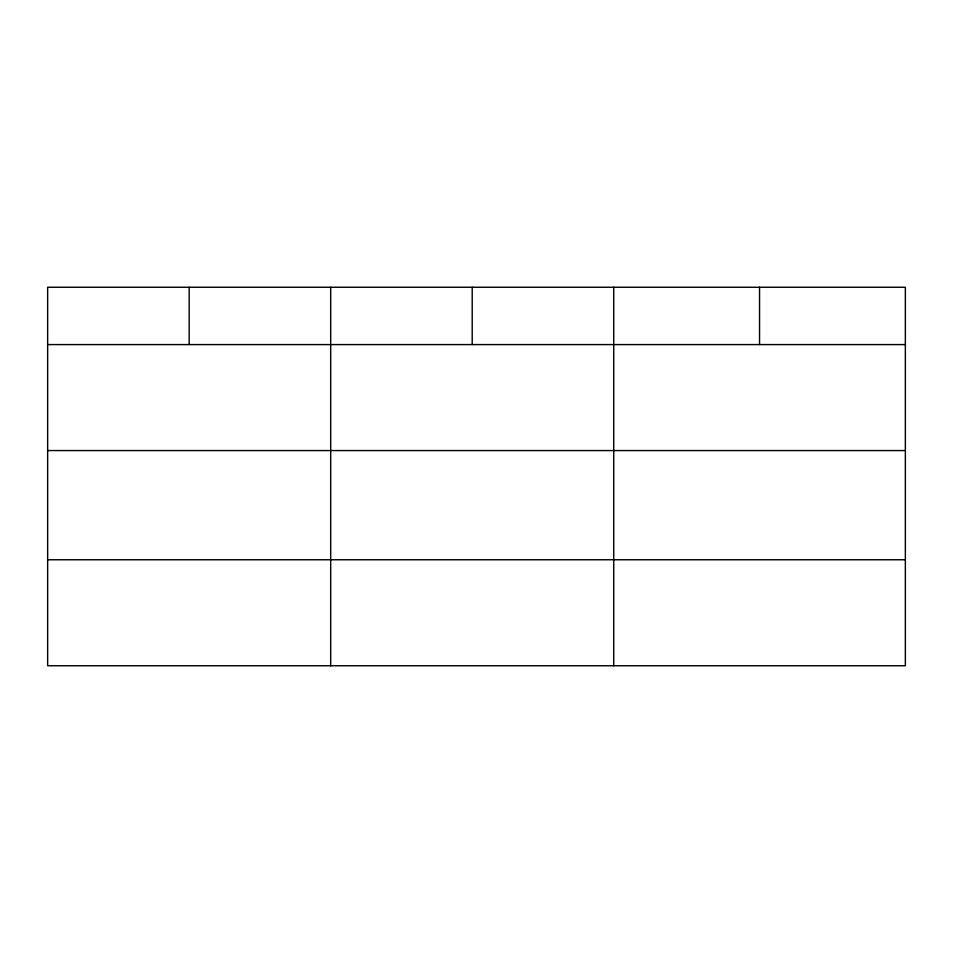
<?xml version="1.0" encoding="UTF-8"?>
<svg xmlns="http://www.w3.org/2000/svg" width="953" height="953" viewBox="0 0 953 953"><rect width="100%" height="100%" fill="white"/><g stroke="black" fill="none" stroke-linecap="round" stroke-linejoin="round"><path stroke-width="1.43" d="M905.35 450.566L905.35 287.258L47.65 287.258L47.65 665.742L905.35 665.742L905.35 450.566L47.65 450.566M47.65 344.581L905.35 344.581M47.65 559.756L905.35 559.756M759.541 287.258L759.541 344.581M613.732 287.258L613.732 665.742M472.211 287.258L472.211 344.581M330.691 287.258L330.691 665.742M189.171 287.258L189.171 344.581"/></g></svg>
